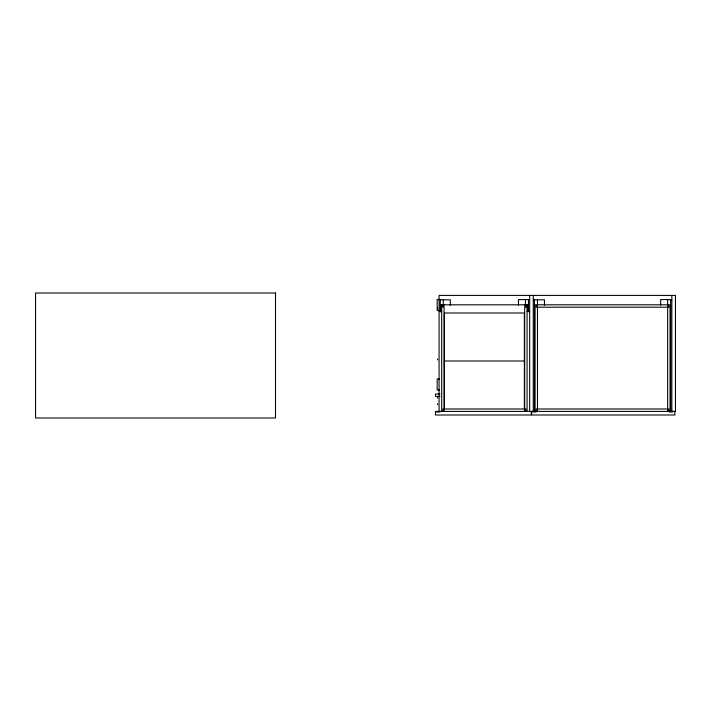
<?xml version="1.0" encoding="UTF-8"?>
<svg xmlns="http://www.w3.org/2000/svg" width="711" height="711" viewBox="0 0 711 711"><rect width="100%" height="100%" fill="white"/><g stroke="black" fill="none" stroke-linecap="round" stroke-linejoin="round"><path stroke-width="1.07" d="M439.274 299.411L437.185 299.411L437.185 310.405L439.274 310.405M529.668 299.607L518.47 299.607L518.47 305.161M671.851 299.607L660.652 299.607L660.652 305.161M439.087 299.811L450.285 299.811L450.285 305.357M533.268 299.811L544.466 299.811L544.466 305.357M442.882 306.006L444.082 306.006L444.082 304.806M525.873 306.006L524.674 306.006L524.674 304.806M439.087 311.409L441.682 311.409M527.073 311.409L529.668 311.409M444.384 361.001L524.371 361.001M439.274 378.999L437.185 378.999L437.185 389.992L439.274 389.992M439.913 393.992L435.488 393.992L435.488 396.391L439.913 396.391M669.815 410.594L671.851 410.594M533.268 410.789L535.312 410.789M435.488 411.989L439.896 411.989M532.779 411.989L536.112 411.989M669.3 411.989L672.633 411.989M674.846 411.393L674.855 414.993L531.677 414.993L531.677 411.393M671.851 295.412L671.851 411.393M670.651 299.607L670.651 410.594M670.046 411.393L670.046 304.806L535.072 304.806L535.072 411.393M667.647 299.607L667.647 306.006L668.847 306.006L668.847 307.205L536.272 307.205L536.272 306.006L537.472 306.006L537.472 299.811M667.647 307.205L667.647 408.994M667.647 411.393L667.647 410.194L668.847 410.194L668.847 408.994L536.272 408.994L536.272 410.194L537.472 410.194L537.472 411.393M537.472 307.205L537.472 408.994M534.468 299.811L534.468 410.789M533.268 295.412L533.268 411.393M531.268 411.393L531.268 414.993L435.488 414.993L435.488 411.393L675.45 411.393L675.45 295.412L439.087 295.412L439.087 411.393M529.668 295.412L529.668 411.393M528.469 299.607L528.469 311.818M527.873 311.471L527.873 304.806L440.882 304.806L440.882 311.471M527.073 304.806L527.073 411.393M526.673 306.006L526.673 307.205M525.873 304.806L525.873 307.205L524.674 307.205L524.674 408.994M525.473 299.607L525.473 305.126M524.674 411.393L524.674 410.194L525.873 410.194L525.873 408.994L442.891 408.994L442.891 410.194L444.091 410.194L444.091 411.393M524.371 408.994L524.371 313.009L444.384 313.009L444.384 408.994M444.082 408.994L444.082 307.205L442.882 307.205L442.891 304.806M443.282 299.811L443.282 305.321M441.682 304.806L441.682 411.393M440.287 299.811L440.287 312.013M437.585 307.712L437.585 308.707M437.585 358.904L437.585 359.899M437.585 397.307L437.585 398.276M437.585 403.697L437.585 404.692M275.512 293.012L35.55 293.012L35.55 417.988L275.512 417.988L275.512 293.012"/></g></svg>
